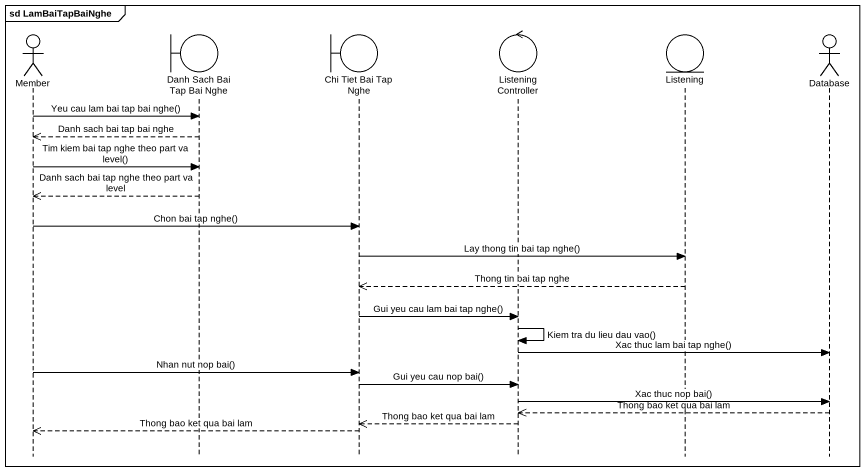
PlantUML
@startuml
mainframe sd LamBaiTapBaiNghe
hide footbox
actor Member
boundary "Danh Sach Bai Tap Bai Nghe" as Danh_Sach_Bai_Tap_Bai_Nghe
boundary "Chi Tiet Bai Tap Nghe" as Chi_Tiet_Bai_Tap_Nghe
control "Listening Controller" as Listening_Controller
entity Listening
actor "Database" as Database_

Member -> Danh_Sach_Bai_Tap_Bai_Nghe : Yeu cau lam bai tap bai nghe()
Danh_Sach_Bai_Tap_Bai_Nghe -->> Member : Danh sach bai tap bai nghe
Member -> Danh_Sach_Bai_Tap_Bai_Nghe : Tim kiem bai tap nghe theo part va level()
Danh_Sach_Bai_Tap_Bai_Nghe -->> Member : Danh sach bai tap nghe theo part va level
Member -> Chi_Tiet_Bai_Tap_Nghe : Chon bai tap nghe()
Chi_Tiet_Bai_Tap_Nghe -> Listening : Lay thong tin bai tap nghe()
Listening -->> Chi_Tiet_Bai_Tap_Nghe : Thong tin bai tap nghe
Chi_Tiet_Bai_Tap_Nghe -> Listening_Controller : Gui yeu cau lam bai tap nghe()
Listening_Controller -> Listening_Controller : Kiem tra du lieu dau vao()
Listening_Controller -> Database_ : Xac thuc lam bai tap nghe()
Member -> Chi_Tiet_Bai_Tap_Nghe : Nhan nut nop bai()
Chi_Tiet_Bai_Tap_Nghe -> Listening_Controller : Gui yeu cau nop bai()
Listening_Controller -> Database_ : Xac thuc nop bai()
Database_ -->> Listening_Controller : Thong bao ket qua bai lam
Listening_Controller -->> Chi_Tiet_Bai_Tap_Nghe : Thong bao ket qua bai lam
Chi_Tiet_Bai_Tap_Nghe -->> Member : Thong bao ket qua bai lam
@enduml
